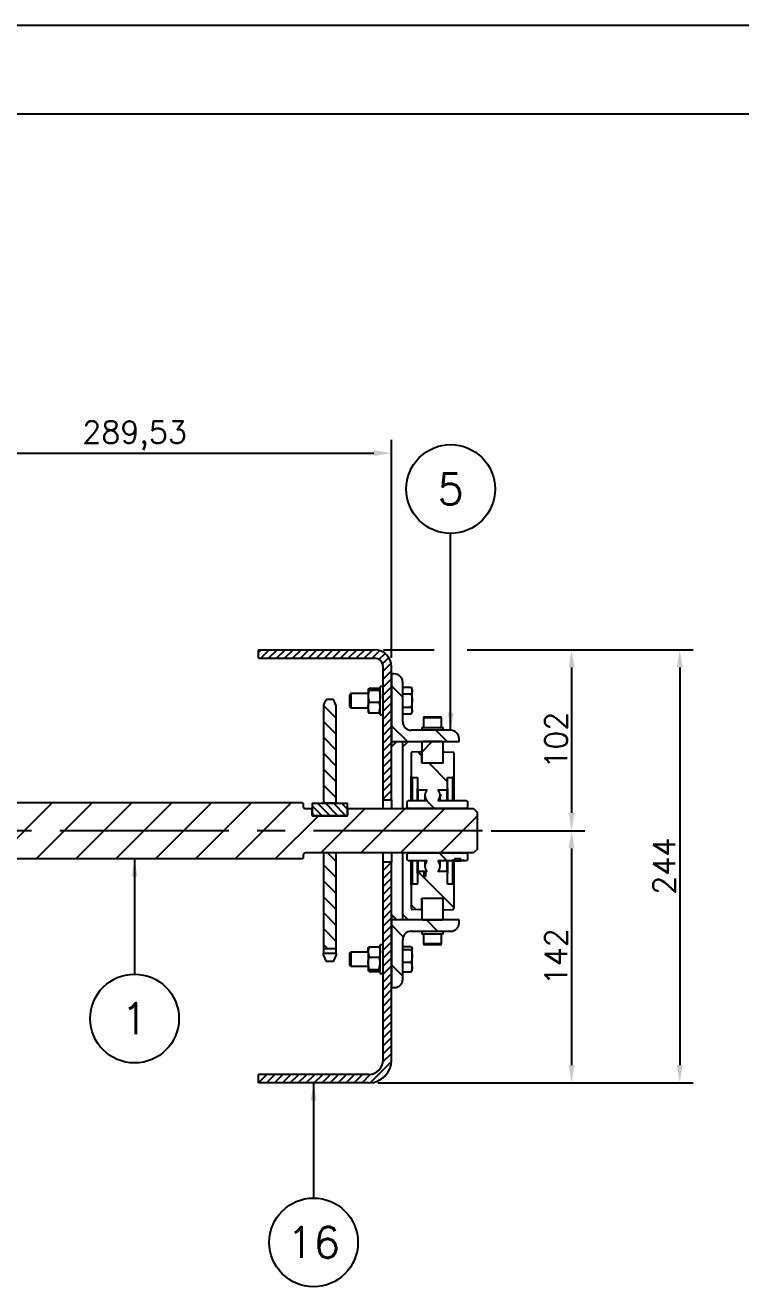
# Model space of a CAD drawing. Header units: metres. Extents: x 0 to 21025, y 0 to 14850.
# Drawn here: x 13032 to 15048, y 11296 to 14850 of the extents above; entities that cross this region are included whole.
import ezdxf
from ezdxf.enums import TextEntityAlignment as Align

# ---------------------------------------------------------------- set-up
doc = ezdxf.new("R2010")
doc.units = ezdxf.units.M
doc.header["$LTSCALE"] = 25
doc.linetypes.add('CENTER2', pattern=[28.575, 19.05, -3.175, 3.175, -3.175])
for name, color, linetype in [('18_COTAS', 7, 'Continuous'), ('FRL6', 6, 'Continuous'), ('FRL7', 7, 'Continuous'), ('FRR120', 5, 'Continuous'), ('FRR140', 5, 'Continuous'), ('FRR175', 1, 'Continuous'), ('FRR80', 3, 'Continuous'), ('GSB', 7, 'Continuous'), ('SC1', 7, 'CENTER2'), ('SDM', 7, 'Continuous'), ('SHA', 7, 'Continuous'), ('SL4', 4, 'Continuous')]:
    doc.layers.add(name, color=color, linetype=linetype)
doc.styles.add('R120', font='simplex.shx', dxfattribs={"height": 3})
doc.styles.add('R140', font='simplex.shx', dxfattribs={"height": 3.5})
doc.styles.add('R80', font='simplex.shx', dxfattribs={"height": 2})
doc.styles.add('ROMANS', font='ROMANS.SHX')
doc.dimstyles.new('25___1-25', dxfattribs={"dimscale": 25, "dimtxt": 2.5, "dimasz": 2, "dimexe": 1.5, "dimexo": 1, "dimgap": 0.5, "dimtad": 1, "dimzin": 12, "dimtxsty": 'ROMANS', "dimcen": 0, "dimclrd": 256, "dimclre": 256, "dimclrt": 3, "dimazin": 3, "dimtfac": 1, "dimtmove": 0, "dimatfit": 0, "dimfxl": 1, "dimlwd": -1, "dimlwe": -1, "dimarcsym": 0})
doc.dimstyles.new('25___1-5', dxfattribs={"dimscale": 25, "dimtxt": 2.5, "dimasz": 2, "dimexe": 1.5, "dimexo": 1, "dimgap": 0.5, "dimtad": 1, "dimlfac": 0.2, "dimzin": 12, "dimtxsty": 'ROMANS', "dimcen": 0, "dimclrd": 256, "dimclre": 256, "dimclrt": 3, "dimazin": 3, "dimtfac": 1, "dimtmove": 0, "dimatfit": 0, "dimfxl": 1, "dimlwd": -1, "dimlwe": -1, "dimarcsym": 0})

# ---------------------------------------------------------------- blocks, each defined once
blk = doc.blocks.new('A1')
at = {"layer": 'FRL6', "linetype": 'Continuous'}
blk.add_line((25, 584), (831, 584), dxfattribs=at)
at = {"layer": 'FRL7', "linetype": 'Continuous'}
blk.add_line((0, 594), (841, 594), dxfattribs=at)
at = {"layer": 'FRR120', "style": 'R120'}
for tag, p in [('FASE_DO_PROJETO', (659, 46.29)), ('ÁREA_E/OU_SUBÁREA', (659, 40.79)), ('TÍTULO_DO_DESENHO', (659, 35.29)), ('SUBTÍTULO_1_DO_DESENHO', (659, 29.79)), ('SUBTÍTULO_2_DO_DESENHO', (659, 24.29))]:
    blk.add_attdef(tag, p, '', height=3, dxfattribs=at)
at = {"layer": 'FRR140', "style": 'R140', "width": 0.91}
for tag, p in [('NÚMERO_DA_CONTRATADA', (687.72, 12.6)), ('NUMERO_VALE', (752.89, 12.6))]:
    blk.add_attdef(tag, p, '', height=3.5, dxfattribs=at)
for tag, p in [('ESCALA', (671, 14.35)), ('REVISÃO', (823.5, 14.68))]:
    blk.add_attdef(tag, text='', height=3.5, dxfattribs=at).set_placement(p, align=Align.MIDDLE)
at = {"layer": 'FRR175', "style": 'R120'}
for tag, p in [('CLASSIFICAÇÃO', (811.83, 67.73)), ('PROJETO', (716.31, 53.59)), ('N_PROJ_SE', (793.5, 53.59)), ('N_CONTRATO', (796.97, 47.3))]:
    blk.add_attdef(tag, text='', height=3, dxfattribs=at).set_placement(p, align=Align.MIDDLE_CENTER)
at = {"layer": 'FRR80', "style": 'R80'}
for p in [(492.61, 76.08), (492.61, 70.38), (492.61, 64.68), (492.61, 58.98), (492.61, 53.28), (492.61, 47.58), (492.61, 41.88), (492.61, 36.18)]:
    blk.add_attdef('DESCRIÇÃO_DA_REVISÃO', p, '', height=2, dxfattribs=at)
for tag, p in [('8A_REV', (476, 77.07)), ('EMIS.', (486, 77.07)), ('PROJ.', (585, 77.07)), ('DES.', (597, 77.07)), ('VER.', (609, 77.07)), ('APR.', (621, 77.07)), ('AUT.', (633.01, 77.07)), ('7A_REV', (476, 71.37)), ('EMIS.', (486, 71.37)), ('PROJ.', (585, 71.37)), ('DES.', (597, 71.37)), ('VER.', (609, 71.37)), ('APR.', (621, 71.37)), ('AUT.', (633.01, 71.37)), ('6A_REV', (476, 65.67)), ('EMIS.', (486, 65.67)), ('PROJ.', (585, 65.67)), ('DES.', (597, 65.67)), ('VER.', (609, 65.67)), ('APR.', (621, 65.67)), ('AUT.', (633.01, 65.67)), ('5A_REV', (476, 59.97)), ('EMIS.', (486, 59.97)), ('PROJ.', (585, 59.97)), ('DES.', (597, 59.97)), ('VER.', (609, 59.97)), ('APR.', (621, 59.97)), ('AUT.', (633.01, 59.97)), ('4A_REV', (476, 54.27)), ('EMIS.', (486, 54.27)), ('PROJ.', (585, 54.27)), ('DES.', (597, 54.27)), ('VER.', (609, 54.27)), ('APR.', (621, 54.27)), ('AUT.', (633.01, 54.27)), ('3A_REV', (476, 48.57)), ('EMIS.', (486, 48.57)), ('PROJ.', (585, 48.57)), ('DES.', (597, 48.57)), ('VER.', (609, 48.57)), ('APR.', (621, 48.57)), ('AUT.', (633.01, 48.57)), ('2A_REV', (476, 42.87)), ('EMIS.', (486, 42.87)), ('PROJ.', (585, 42.87)), ('DES.', (597, 42.87)), ('VER.', (609, 42.87)), ('APR.', (621, 42.87)), ('AUT.', (633.01, 42.87)), ('1a_REV', (476, 37.17)), ('EMIS.', (486, 37.17)), ('PROJ.', (585, 37.17)), ('DES.', (597, 37.17)), ('VER.', (609, 37.17)), ('APR.', (621, 37.17)), ('AUT.', (633.01, 37.17))]:
    blk.add_attdef(tag, text='', height=2, dxfattribs=at).set_placement(p, align=Align.MIDDLE)
at = {"layer": 'FRR80', "style": 'R80', "width": 0.85}
for p in [(648, 77.07), (648, 71.37), (648, 65.67), (648, 59.97), (648, 54.27), (648, 48.57), (648, 42.87), (648, 37.17)]:
    blk.add_attdef('DATA', text='', height=2, dxfattribs=at).set_placement(p, align=Align.MIDDLE)
blk = doc.blocks.new('*D14')
at = {"layer": '18_COTAS', "transparency": 16777216}
for p, q in [((12616.5, 13068.1), (12616.5, 13682.1)), ((14064.1, 13068.1), (14064.1, 13682.1)), ((12666.5, 13644.6), (14014.1, 13644.6))]:
    blk.add_line(p, q, dxfattribs=at)
for points in [[(12666.5, 13653), (12666.5, 13636.3), (12616.5, 13644.6)], [(14014.1, 13653), (14014.1, 13636.3), (14064.1, 13644.6)]]:
    blk.add_solid(points, dxfattribs=at)
at = {"layer": 'Defpoints', "color": 0, "transparency": 16777216}
for p in [(14064.1, 13644.6), (12616.5, 13043.1), (14064.1, 13043.1)]:
    blk.add_point(p, dxfattribs=at)
at = {"layer": '18_COTAS', "color": 3, "transparency": 16777216, "insert": (13340.3, 13694.3), "char_height": 62.5, "attachment_point": 5, "style": 'ROMANS'}
blk.add_mtext('289,53', dxfattribs=at)
blk = doc.blocks.new('*D15')
at = {"layer": '18_COTAS', "transparency": 16777216}
for p, q in [((14041.5, 13090.8), (14183.9, 13090.8)), ((14277.7, 13090.8), (14913.7, 13090.8)), ((14876.2, 13040.8), (14876.2, 11920.8)), ((14025.3, 11870.8), (14913.7, 11870.8))]:
    blk.add_line(p, q, dxfattribs=at)
for points in [[(14867.9, 13040.8), (14884.5, 13040.8), (14876.2, 13090.8)], [(14867.9, 11920.8), (14884.5, 11920.8), (14876.2, 11870.8)]]:
    blk.add_solid(points, dxfattribs=at)
at = {"layer": 'Defpoints', "color": 0, "transparency": 16777216}
for p in [(14016.5, 13090.8), (14000.3, 11870.8), (14876.2, 11870.8)]:
    blk.add_point(p, dxfattribs=at)
at = {"layer": '18_COTAS', "color": 3, "transparency": 16777216, "insert": (14832.5, 12480.8), "char_height": 62.5, "attachment_point": 5, "rotation": 90, "style": 'ROMANS'}
blk.add_mtext('244', dxfattribs=at)
blk = doc.blocks.new('*D16')
at = {"layer": '18_COTAS', "transparency": 16777216}
for p, q in [((14041.5, 13090.8), (14183.9, 13090.8)), ((14277.7, 13090.8), (14609, 13090.8)), ((14571.5, 13040.8), (14571.5, 12630.8)), ((14345.3, 12580.8), (14609, 12580.8))]:
    blk.add_line(p, q, dxfattribs=at)
for points in [[(14563.2, 13040.8), (14579.9, 13040.8), (14571.5, 13090.8)], [(14563.2, 12630.8), (14579.9, 12630.8), (14571.5, 12580.8)]]:
    blk.add_solid(points, dxfattribs=at)
at = {"layer": 'Defpoints', "color": 0, "transparency": 16777216}
for p in [(14016.5, 13090.8), (14320.3, 12580.8), (14571.5, 12580.8)]:
    blk.add_point(p, dxfattribs=at)
at = {"layer": '18_COTAS', "color": 3, "transparency": 16777216, "insert": (14527.8, 12835.8), "char_height": 62.5, "attachment_point": 5, "rotation": 90, "style": 'ROMANS'}
blk.add_mtext('102', dxfattribs=at)
blk = doc.blocks.new('*D17')
at = {"layer": '18_COTAS', "transparency": 16777216}
for p, q in [((14345.3, 12580.8), (14609, 12580.8)), ((14571.5, 12530.8), (14571.5, 11920.8)), ((14025.3, 11870.8), (14609, 11870.8))]:
    blk.add_line(p, q, dxfattribs=at)
for points in [[(14563.2, 12530.8), (14579.9, 12530.8), (14571.5, 12580.8)], [(14563.2, 11920.8), (14579.9, 11920.8), (14571.5, 11870.8)]]:
    blk.add_solid(points, dxfattribs=at)
at = {"layer": 'Defpoints', "color": 0, "transparency": 16777216}
for p in [(14320.3, 12580.8), (14000.3, 11870.8), (14571.5, 11870.8)]:
    blk.add_point(p, dxfattribs=at)
at = {"layer": '18_COTAS', "color": 3, "transparency": 16777216, "insert": (14527.8, 12225.8), "char_height": 62.5, "attachment_point": 5, "rotation": 90, "style": 'ROMANS'}
blk.add_mtext('142', dxfattribs=at)
blk = doc.blocks.new('INDICACAO_EIXO')
at = {"layer": 'GSB', "color": 3}
blk.add_circle((0, 0), 5, dxfattribs=at)

msp = doc.modelspace()

# ---------------------------------------------------------------- hatches: boundary and pattern name
at = {"layer": 'SHA'}
h = msp.add_hatch(dxfattribs=at)
h.set_pattern_fill('ANSI31', color=256, scale=5, style=0)
edge = h.paths.add_edge_path(flags=0)
edge.add_line((13689.105, 13090.753), (13689.105, 13066.941))
edge.add_line((13689.105, 13066.941), (14016.48, 13066.941))
edge.add_arc((14016.48, 13043.128), 23.812, 0, 90, ccw=False)
edge.add_line((14040.292, 13043.128), (14040.292, 12668.253))
edge.add_line((14040.292, 12668.253), (14064.105, 12668.253))
edge.add_line((14064.105, 12668.253), (14064.105, 13043.128))
edge.add_arc((14016.48, 13043.128), 47.625, 0, 90)
edge.add_line((14016.48, 13090.753), (13689.105, 13090.753))
h = msp.add_hatch(dxfattribs=at)
h.set_pattern_fill('ANSI31', color=256, scale=25, angle=90, style=0)
edge = h.paths.add_edge_path(flags=0)
edge.add_line((14072.068, 13022.503), (14064.105, 13022.503))
edge.add_line((14064.105, 13022.503), (14064.105, 12832.003))
edge.add_line((14064.105, 12832.003), (14254.605, 12832.003))
edge.add_line((14254.605, 12832.003), (14254.605, 12839.966))
edge.add_arc((14230.818, 12839.966), 23.787, 0, 90)
edge.add_line((14230.818, 12863.753), (14119.667, 12863.753))
edge.add_arc((14119.667, 12887.566), 23.812, 180, 270, ccw=False)
edge.add_line((14095.855, 12887.566), (14095.855, 12998.716))
edge.add_arc((14072.068, 12998.716), 23.787, 0, 90)
h = msp.add_hatch(dxfattribs=at)
h.set_pattern_fill('ANSI31', color=256, scale=10, angle=90, style=0)
edge = h.paths.add_edge_path(flags=0)
edge.add_arc((13843.517, 12913.726), 67.5, 16.372756, 32.761586)
edge.add_line((13900.28, 12950.253), (13880.28, 12950.253))
edge.add_arc((13937.042, 12913.726), 67.5, 147.238414, 163.627244)
edge.add_line((13872.28, 12932.753), (13872.28, 12659.753))
edge.add_line((13872.28, 12659.753), (13908.28, 12659.753))
edge.add_line((13908.28, 12659.753), (13908.28, 12932.753))
h = msp.add_hatch(dxfattribs=at)
h.set_pattern_fill('ANSI31', color=256, scale=25, style=0)
h.paths.add_polyline_path([(14207.105, 12772.003), (14209.605, 12774.503), (14209.605, 12829.503), (14207.105, 12832.003), (14152.105, 12832.003), (14149.605, 12829.503), (14149.605, 12774.503), (14152.105, 12772.003)], flags=0)
h = msp.add_hatch(dxfattribs=at)
h.set_pattern_fill('ANSI31', color=256, scale=25, angle=90, style=0)
edge = h.paths.add_edge_path(flags=0)
edge.add_arc((14179.605, 12580.753), 130, 108.564073, 109.082125, ccw=False)
edge.add_arc((14145.605, 12699.785), 8.5, 150.355492, 180)
edge.add_line((14137.105, 12699.785), (14137.105, 12665.753))
edge.add_line((14137.105, 12665.753), (14111.105, 12665.753))
edge.add_line((14111.105, 12665.753), (14108.105, 12662.753))
edge.add_line((14108.105, 12662.753), (14108.105, 12646.253))
edge.add_arc((14111.105, 12646.253), 3, 180, 270)
edge.add_line((14111.105, 12643.253), (14275.105, 12643.253))
edge.add_arc((14275.105, 12646.253), 3, 270, 360)
edge.add_line((14278.105, 12646.253), (14278.105, 12662.753))
edge.add_line((14278.105, 12662.753), (14275.105, 12665.753))
edge.add_line((14275.105, 12665.753), (14222.105, 12665.753))
edge.add_line((14222.105, 12665.753), (14222.105, 12699.785))
edge.add_arc((14213.605, 12699.785), 8.5, 0, 29.644508)
edge.add_arc((14179.605, 12580.753), 130, 70.917875, 71.435927, ccw=False)
edge.add_line((14222.105, 12703.61), (14222.105, 12730.753))
edge.add_line((14222.105, 12730.753), (14237.105, 12730.753))
edge.add_arc((14237.105, 12733.253), 2.5, 270, 360)
edge.add_line((14239.605, 12733.253), (14239.605, 12799.853))
edge.add_arc((14237.105, 12799.853), 2.5, 0, 88.128811)
edge.add_line((14237.186, 12802.352), (14212.186, 12803.169))
edge.add_arc((14212.105, 12800.67), 2.5, 88.128811, 180)
edge.add_line((14209.605, 12800.67), (14209.605, 12770.753))
edge.add_line((14209.605, 12770.753), (14149.605, 12770.753))
edge.add_line((14149.605, 12770.753), (14149.605, 12800.67))
edge.add_arc((14147.105, 12800.67), 2.5, 0, 91.871189)
edge.add_line((14147.023, 12803.169), (14122.023, 12802.352))
edge.add_arc((14122.105, 12799.853), 2.5, 91.871189, 180)
edge.add_line((14119.605, 12799.853), (14119.605, 12733.253))
edge.add_arc((14122.105, 12733.253), 2.5, 180, 270)
edge.add_line((14122.105, 12730.753), (14137.105, 12730.753))
edge.add_line((14137.105, 12730.753), (14137.105, 12703.61))
edge = h.paths.add_edge_path(flags=0)
edge.add_line((14220.855, 12665.753), (14194.631, 12665.753))
edge.add_arc((14179.605, 12680.779), 21.25, 315, 405)
edge.add_line((14194.631, 12695.805), (14220.855, 12695.805))
edge.add_line((14220.855, 12695.805), (14220.855, 12665.753))
edge = h.paths.add_edge_path(flags=0)
edge.add_line((14164.579, 12665.753), (14138.355, 12665.753))
edge.add_line((14138.355, 12665.753), (14138.355, 12695.805))
edge.add_line((14138.355, 12695.805), (14164.579, 12695.805))
edge.add_arc((14179.605, 12680.779), 21.25, 135, 225)
h = msp.add_hatch(dxfattribs=at)
h.set_pattern_fill('ANSI31', color=256, scale=25, style=0)
edge = h.paths.add_edge_path(flags=0)
edge.add_line((14295.28, 12643.253), (13940.28, 12643.253))
edge.add_line((13940.28, 12643.253), (13940.28, 12624.503))
edge.add_arc((13939.03, 12624.503), 1.25, 270, 360, ccw=False)
edge.add_line((13939.03, 12623.253), (13841.53, 12623.253))
edge.add_arc((13841.53, 12624.503), 1.25, 180, 270, ccw=False)
edge.add_line((13840.28, 12624.503), (13840.28, 12643.253))
edge.add_line((13840.28, 12643.253), (13820.28, 12643.253))
edge.add_arc((13820.28, 12648.253), 5, 180, 270, ccw=False)
edge.add_line((13815.28, 12648.253), (13815.28, 12657.628))
edge.add_line((13815.28, 12657.628), (13812.78, 12660.128))
edge.add_line((13812.78, 12660.128), (12867.78, 12660.128))
edge.add_line((12867.78, 12660.128), (12865.28, 12657.628))
edge.add_line((12865.28, 12657.628), (12865.28, 12648.253))
edge.add_arc((12860.28, 12648.253), 5, 270, 360, ccw=False)
edge.add_line((12860.28, 12643.253), (12840.28, 12643.253))
edge.add_line((12840.28, 12643.253), (12840.28, 12624.503))
edge.add_arc((12839.03, 12624.503), 1.25, 270, 360, ccw=False)
edge.add_line((12839.03, 12623.253), (12741.53, 12623.253))
edge.add_arc((12741.53, 12624.503), 1.25, 180, 270, ccw=False)
edge.add_line((12740.28, 12624.503), (12740.28, 12643.253))
edge.add_line((12740.28, 12643.253), (12387.78, 12643.253))
edge.add_line((12387.78, 12643.253), (12385.28, 12640.753))
edge.add_line((12385.28, 12640.753), (12385.28, 12635.753))
edge.add_arc((12380.28, 12635.753), 5, 270, 360, ccw=False)
edge.add_line((12380.28, 12630.753), (12342.78, 12630.753))
edge.add_line((12342.78, 12630.753), (12342.78, 12614.503))
edge.add_arc((12341.53, 12614.503), 1.25, 270, 360, ccw=False)
edge.add_line((12341.53, 12613.253), (12239.03, 12613.253))
edge.add_arc((12239.03, 12614.503), 1.25, 180, 270, ccw=False)
edge.add_line((12237.78, 12614.503), (12237.78, 12630.753))
edge.add_line((12237.78, 12630.753), (12205.28, 12630.753))
edge.add_line((12205.28, 12630.753), (12195.28, 12620.753))
edge.add_line((12195.28, 12620.753), (12195.28, 12540.753))
edge.add_line((12195.28, 12540.753), (12205.28, 12530.753))
edge.add_line((12205.28, 12530.753), (12380.28, 12530.753))
edge.add_arc((12380.28, 12525.753), 5, 0, 90, ccw=False)
edge.add_line((12385.28, 12525.753), (12385.28, 12520.753))
edge.add_line((12385.28, 12520.753), (12387.78, 12518.253))
edge.add_line((12387.78, 12518.253), (12860.28, 12518.253))
edge.add_arc((12860.28, 12513.253), 5, 0, 90, ccw=False)
edge.add_line((12865.28, 12513.253), (12865.28, 12503.878))
edge.add_line((12865.28, 12503.878), (12867.78, 12501.378))
edge.add_line((12867.78, 12501.378), (13812.78, 12501.378))
edge.add_line((13812.78, 12501.378), (13815.28, 12503.878))
edge.add_line((13815.28, 12503.878), (13815.28, 12513.253))
edge.add_arc((13820.28, 12513.253), 5, 90, 180, ccw=False)
edge.add_line((13820.28, 12518.253), (14295.28, 12518.253))
edge.add_line((14295.28, 12518.253), (14305.28, 12528.253))
edge.add_line((14305.28, 12528.253), (14305.28, 12633.253))
edge.add_line((14305.28, 12633.253), (14295.28, 12643.253))
h = msp.add_hatch(dxfattribs=at)
h.set_pattern_fill('ANSI31', color=256, scale=5, angle=90, style=0)
h.set_pattern_definition([(135, (1100, 0), (-11.22532, -11.22532), [])])
h.paths.add_polyline_path([(13940.28, 12658.253), (13840.28, 12658.253), (13840.28, 12623.253), (13940.28, 12623.253)], flags=0)
h = msp.add_hatch(dxfattribs=at)
h.set_pattern_fill('ANSI31', color=256, scale=10, angle=90, style=0)
h.paths.add_polyline_path([(13908.28, 12518.253), (13872.28, 12518.253), (13872.28, 12247.949), (13908.28, 12247.949)], flags=0)
h = msp.add_hatch(dxfattribs=at)
h.set_pattern_fill('ANSI31', color=256, scale=25, angle=90, style=0)
edge = h.paths.add_edge_path(flags=0)
edge.add_line((14241.944, 12501.378), (14259.265, 12501.378))
edge.add_line((14259.265, 12501.378), (14259.265, 12495.753))
edge.add_line((14259.265, 12495.753), (14262.898, 12495.753))
edge.add_line((14262.898, 12495.753), (14265.605, 12498.459))
edge.add_line((14265.605, 12498.459), (14268.311, 12495.753))
edge.add_line((14268.311, 12495.753), (14275.105, 12495.753))
edge.add_line((14275.105, 12495.753), (14278.105, 12498.753))
edge.add_line((14278.105, 12498.753), (14278.105, 12515.253))
edge.add_arc((14275.105, 12515.253), 3, 0, 90)
edge.add_line((14275.105, 12518.253), (14265.605, 12518.253))
edge.add_line((14265.605, 12518.253), (14265.605, 12515.547))
edge.add_line((14265.605, 12515.547), (14262.898, 12518.253))
edge.add_line((14262.898, 12518.253), (14238.311, 12518.253))
edge.add_line((14238.311, 12518.253), (14235.605, 12515.547))
edge.add_line((14235.605, 12515.547), (14235.605, 12518.253))
edge.add_line((14235.605, 12518.253), (14111.105, 12518.253))
edge.add_arc((14111.105, 12515.253), 3, 90, 180)
edge.add_line((14108.105, 12515.253), (14108.105, 12498.753))
edge.add_line((14108.105, 12498.753), (14111.105, 12495.753))
edge.add_line((14111.105, 12495.753), (14137.105, 12495.753))
edge.add_line((14137.105, 12495.753), (14137.105, 12461.721))
edge.add_arc((14145.605, 12461.721), 8.5, 180, 209.644508)
edge.add_arc((14179.605, 12580.753), 130, 250.917875, 251.435927, ccw=False)
edge.add_line((14137.105, 12457.896), (14137.105, 12430.753))
edge.add_line((14137.105, 12430.753), (14122.105, 12430.753))
edge.add_arc((14122.105, 12428.253), 2.5, 90, 180)
edge.add_line((14119.605, 12428.253), (14119.605, 12361.653))
edge.add_arc((14122.105, 12361.653), 2.5, 180, 268.128811)
edge.add_line((14122.023, 12359.154), (14147.023, 12358.337))
edge.add_arc((14147.105, 12360.836), 2.5, 268.128811, 360)
edge.add_line((14149.605, 12360.836), (14149.605, 12390.753))
edge.add_line((14149.605, 12390.753), (14209.605, 12390.753))
edge.add_line((14209.605, 12390.753), (14209.605, 12360.836))
edge.add_arc((14212.105, 12360.836), 2.5, 180, 271.871189)
edge.add_line((14212.186, 12358.337), (14237.186, 12359.154))
edge.add_arc((14237.105, 12361.653), 2.5, 271.871189, 360)
edge.add_line((14239.605, 12361.653), (14239.605, 12428.253))
edge.add_arc((14237.105, 12428.253), 2.5, 0, 90)
edge.add_line((14237.105, 12430.753), (14222.105, 12430.753))
edge.add_line((14222.105, 12430.753), (14222.105, 12457.896))
edge.add_arc((14179.605, 12580.753), 130, 288.564073, 289.082125, ccw=False)
edge.add_arc((14213.605, 12461.721), 8.5, 330.355492, 360)
edge.add_line((14222.105, 12461.721), (14222.105, 12495.753))
edge.add_line((14222.105, 12495.753), (14232.898, 12495.753))
edge.add_line((14232.898, 12495.753), (14235.605, 12498.459))
edge.add_line((14235.605, 12498.459), (14238.311, 12495.753))
edge.add_line((14238.311, 12495.753), (14241.944, 12495.753))
edge.add_line((14241.944, 12495.753), (14241.944, 12501.378))
edge = h.paths.add_edge_path(flags=0)
edge.add_line((14138.355, 12495.753), (14164.579, 12495.753))
edge.add_arc((14179.605, 12480.727), 21.25, 135, 225)
edge.add_line((14164.579, 12465.701), (14160.23, 12465.701))
edge.add_line((14160.23, 12465.701), (14160.23, 12452.205))
edge.add_arc((14179.605, 12580.753), 130, 259.529412, 261.428792, ccw=False)
edge.add_line((14155.98, 12452.918), (14155.98, 12465.701))
edge.add_line((14155.98, 12465.701), (14138.355, 12465.701))
edge.add_line((14138.355, 12465.701), (14138.355, 12495.753))
edge = h.paths.add_edge_path(flags=0)
edge.add_line((14194.631, 12495.753), (14220.855, 12495.753))
edge.add_line((14220.855, 12495.753), (14220.855, 12465.701))
edge.add_line((14220.855, 12465.701), (14194.631, 12465.701))
edge.add_arc((14179.605, 12480.727), 21.25, 315, 405)
h = msp.add_hatch(dxfattribs=at)
h.set_pattern_fill('ANSI31', color=256, scale=5, style=0)
edge = h.paths.add_edge_path(flags=0)
edge.add_line((13689.105, 11894.566), (13689.105, 11870.753))
edge.add_line((13689.105, 11870.753), (14000.292, 11870.753))
edge.add_arc((14000.292, 11934.566), 63.812, 270, 360)
edge.add_line((14064.105, 11934.566), (14064.105, 12493.253))
edge.add_line((14064.105, 12493.253), (14040.292, 12493.253))
edge.add_line((14040.292, 12493.253), (14040.292, 11934.566))
edge.add_arc((14000.292, 11934.566), 40, 270, 360, ccw=False)
edge.add_line((14000.292, 11894.566), (13689.105, 11894.566))
h = msp.add_hatch(dxfattribs=at)
h.set_pattern_fill('ANSI31', color=256, scale=25, angle=90, style=0)
edge = h.paths.add_edge_path(flags=0)
edge.add_line((14254.605, 12329.503), (14064.105, 12329.503))
edge.add_line((14064.105, 12329.503), (14064.105, 12139.003))
edge.add_line((14064.105, 12139.003), (14072.068, 12139.003))
edge.add_arc((14072.068, 12162.79), 23.787, 270, 360)
edge.add_line((14095.855, 12162.79), (14095.855, 12273.941))
edge.add_arc((14119.667, 12273.941), 23.812, 90, 180, ccw=False)
edge.add_line((14119.667, 12297.753), (14230.818, 12297.753))
edge.add_arc((14230.818, 12321.54), 23.787, 270, 360)
edge.add_line((14254.605, 12321.54), (14254.605, 12329.503))

# ---------------------------------------------------------------- linework, layer by layer
at = {"layer": 'SC1'}
msp.add_line((14320.28, 12580.753), (11570.28, 12580.753), dxfattribs=at)
at = {"layer": 'SL4'}
for p, q in [((13689.105, 13090.753), (14016.48, 13090.753)), ((13689.105, 13066.941), (13689.105, 13090.753)), ((13689.105, 13066.941), (14016.48, 13066.941)), ((14040.292, 12668.253), (14040.292, 13043.128)), ((14064.105, 12668.253), (14064.105, 13043.128)), ((14072.068, 13022.503), (14064.105, 13022.503)), ((14064.105, 13022.503), (14064.105, 12832.003)), ((14001.195, 12977.285), (13998.292, 12979.727)), ((13998.292, 12979.727), (13998.292, 12959.952)), ((14001.195, 12982.168), (14029.389, 12982.168)), ((14001.195, 12977.285), (14029.389, 12977.285)), ((14029.389, 12977.285), (14032.292, 12979.727)), ((14040.292, 12987.503), (14032.292, 12987.503)), ((14032.292, 12947.503), (14032.292, 12987.503)), ((14095.855, 12887.566), (14095.855, 12998.716)), ((14095.855, 12985.031), (14119.452, 12985.031)), ((14122.355, 12980.003), (14119.452, 12985.031)), ((14119.452, 12985.031), (14122.355, 12975.649)), ((14122.355, 12975.649), (14122.355, 12980.003)), ((14122.355, 12947.503), (14122.355, 12975.649)), ((13900.28, 12950.253), (13880.28, 12950.253)), ((13949.307, 12967.503), (13945.855, 12964.051)), ((13945.855, 12964.051), (13945.855, 12930.956)), ((13998.292, 12967.503), (13949.307, 12967.503)), ((13949.307, 12967.503), (13949.307, 12927.503)), ((13998.292, 12959.952), (13998.292, 12927.729)), ((14001.195, 12942.619), (14029.389, 12942.619)), ((14032.292, 12907.503), (14032.292, 12947.503)), ((14095.855, 12966.267), (14119.452, 12966.267)), ((14122.355, 12919.357), (14122.355, 12947.503)), ((13872.28, 12932.753), (13872.28, 12659.753)), ((13908.28, 12659.753), (13908.28, 12932.753)), ((13945.855, 12930.956), (13949.307, 12927.503)), ((13949.307, 12927.503), (13998.292, 12927.503)), ((14001.195, 12912.838), (13998.292, 12927.729)), ((13998.292, 12927.729), (13998.292, 12915.003)), ((14001.195, 12912.838), (14029.389, 12912.838)), ((14029.389, 12912.838), (14032.292, 12927.729)), ((14032.292, 12907.503), (14040.292, 12907.503)), ((14095.855, 12928.739), (14119.452, 12928.739)), ((14095.855, 12909.975), (14119.452, 12909.975)), ((14119.452, 12928.739), (14122.355, 12919.357)), ((14119.452, 12909.975), (14122.355, 12915.003)), ((14122.355, 12915.003), (14122.355, 12919.357)), ((14157.605, 12901.753), (14201.605, 12901.753)), ((14149.605, 12871.753), (14149.605, 12863.753)), ((14149.605, 12871.753), (14209.605, 12871.753)), ((14154.605, 12898.753), (14154.605, 12871.753)), ((14204.605, 12898.753), (14154.605, 12898.753)), ((14204.605, 12871.753), (14204.605, 12898.753)), ((14209.605, 12863.753), (14209.605, 12871.753)), ((14064.105, 12832.003), (14254.605, 12832.003)), ((14079.105, 12832.003), (14064.105, 12817.003)), ((14064.255, 12832.003), (14064.255, 12817.154)), ((14079.105, 12832.003), (14064.255, 12817.154)), ((14095.855, 12817.003), (14110.855, 12832.003)), ((14095.855, 12817.003), (14095.855, 12832.003)), ((14095.855, 12643.253), (14095.855, 12832.003)), ((14230.818, 12863.753), (14119.667, 12863.753)), ((14149.605, 12829.503), (14152.105, 12832.003)), ((14149.605, 12829.503), (14149.605, 12774.503)), ((14207.105, 12832.003), (14152.105, 12832.003)), ((14207.105, 12832.003), (14209.605, 12829.503)), ((14209.605, 12774.503), (14209.605, 12829.503)), ((14254.605, 12832.003), (14254.605, 12839.966)), ((14119.605, 12799.853), (14119.605, 12733.253)), ((14147.023, 12803.169), (14122.023, 12802.352)), ((14149.605, 12770.753), (14149.605, 12800.67)), ((14209.605, 12770.753), (14209.605, 12800.67)), ((14212.186, 12803.169), (14237.186, 12802.352)), ((14239.605, 12799.853), (14239.605, 12733.253)), ((14152.105, 12772.003), (14149.605, 12774.503)), ((14209.605, 12770.753), (14149.605, 12770.753)), ((14152.105, 12772.003), (14207.105, 12772.003)), ((14209.605, 12774.503), (14207.105, 12772.003)), ((14119.605, 12665.753), (14119.605, 12733.253)), ((14122.105, 12730.753), (14137.105, 12730.753)), ((14122.105, 12730.753), (14122.105, 12665.753)), ((14137.105, 12730.753), (14137.105, 12703.61)), ((14222.105, 12730.753), (14237.105, 12730.753)), ((14222.105, 12703.61), (14222.105, 12730.753)), ((14237.105, 12665.753), (14237.105, 12730.753)), ((14239.605, 12733.253), (14239.605, 12665.753)), ((14137.105, 12703.61), (14137.105, 12699.785)), ((14137.105, 12665.753), (14137.105, 12699.785)), ((14138.355, 12695.805), (14164.579, 12695.805)), ((14138.355, 12695.805), (14138.355, 12665.753)), ((14194.631, 12695.805), (14220.855, 12695.805)), ((14220.855, 12665.753), (14220.855, 12695.805)), ((14222.105, 12699.785), (14222.105, 12703.61)), ((14222.105, 12699.785), (14222.105, 12665.753)), ((12867.78, 12660.128), (13812.78, 12660.128)), ((13812.78, 12660.128), (13815.28, 12657.628)), ((13815.28, 12657.628), (13815.28, 12648.253)), ((13840.28, 12658.253), (13840.28, 12623.253)), ((13840.28, 12658.253), (13940.28, 12658.253)), ((13872.28, 12659.753), (13908.28, 12659.753)), ((13872.28, 12658.503), (13872.28, 12659.753)), ((13908.28, 12658.503), (13872.28, 12658.503)), ((13872.28, 12658.253), (13872.28, 12658.503)), ((13908.28, 12659.753), (13908.28, 12658.503)), ((13908.28, 12658.253), (13908.28, 12658.503)), ((13940.28, 12623.253), (13940.28, 12658.253)), ((14040.292, 12668.253), (14064.105, 12668.253)), ((14040.292, 12643.253), (14040.292, 12668.253)), ((14064.105, 12668.253), (14064.105, 12643.253)), ((14108.105, 12662.753), (14111.105, 12665.753)), ((14108.105, 12646.253), (14108.105, 12662.753)), ((14111.105, 12665.753), (14137.105, 12665.753)), ((14138.355, 12665.753), (14164.579, 12665.753)), ((14158.355, 12680.779), (14158.355, 12665.753)), ((14194.631, 12665.753), (14220.855, 12665.753)), ((14200.855, 12665.753), (14200.855, 12680.779)), ((14222.105, 12665.753), (14275.105, 12665.753)), ((14275.105, 12665.753), (14278.105, 12662.753)), ((14278.105, 12662.753), (14278.105, 12646.253)), ((13820.28, 12643.253), (13840.28, 12643.253)), ((13840.28, 12624.503), (13840.28, 12643.253)), ((13840.28, 12623.253), (13940.28, 12623.253)), ((13939.03, 12623.253), (13841.53, 12623.253)), ((13940.28, 12643.253), (14295.28, 12643.253)), ((13940.28, 12643.253), (13940.28, 12624.503)), ((14108.105, 12646.253), (14108.105, 12643.253)), ((14275.105, 12643.253), (14111.105, 12643.253)), ((14278.105, 12646.253), (14278.105, 12643.253)), ((14295.28, 12643.253), (14305.28, 12633.253)), ((14305.28, 12633.253), (14305.28, 12528.253)), ((13815.28, 12513.253), (13815.28, 12503.878)), ((14295.28, 12518.253), (13820.28, 12518.253)), ((13908.28, 12518.253), (13872.28, 12518.253)), ((13872.28, 12518.253), (13872.28, 12247.949)), ((13908.28, 12247.949), (13908.28, 12518.253)), ((14040.292, 12493.253), (14040.292, 12518.253)), ((14064.105, 12518.253), (14064.105, 12493.253)), ((14095.855, 12329.503), (14095.855, 12518.253)), ((14108.105, 12518.253), (14108.105, 12515.253)), ((14108.105, 12498.753), (14108.105, 12515.253)), ((14111.105, 12518.253), (14235.605, 12518.253)), ((14235.605, 12518.253), (14235.605, 12515.547)), ((14235.605, 12515.547), (14238.311, 12518.253)), ((14238.311, 12518.253), (14262.898, 12518.253)), ((14262.898, 12518.253), (14265.605, 12515.547)), ((14265.605, 12515.547), (14265.605, 12518.253)), ((14265.605, 12518.253), (14275.105, 12518.253)), ((14278.105, 12518.253), (14278.105, 12515.253)), ((14278.105, 12515.253), (14278.105, 12498.753)), ((14305.28, 12528.253), (14295.28, 12518.253)), ((13812.78, 12501.378), (12867.78, 12501.378)), ((13815.28, 12503.878), (13812.78, 12501.378)), ((14040.292, 12493.253), (14064.105, 12493.253)), ((14040.292, 11934.566), (14040.292, 12493.253)), ((14064.105, 11934.566), (14064.105, 12493.253)), ((14111.105, 12495.753), (14108.105, 12498.753)), ((14137.105, 12495.753), (14111.105, 12495.753)), ((14119.605, 12428.253), (14119.605, 12495.753)), ((14122.105, 12495.753), (14122.105, 12430.753)), ((14137.105, 12461.721), (14137.105, 12495.753)), ((14138.355, 12495.753), (14138.355, 12465.701)), ((14164.579, 12495.753), (14138.355, 12495.753)), ((14158.355, 12495.753), (14158.355, 12480.727)), ((14220.855, 12495.753), (14194.631, 12495.753)), ((14200.855, 12480.727), (14200.855, 12495.753)), ((14220.855, 12465.701), (14220.855, 12495.753)), ((14232.898, 12495.753), (14222.105, 12495.753)), ((14222.105, 12495.753), (14222.105, 12461.721)), ((14235.605, 12498.459), (14232.898, 12495.753)), ((14238.311, 12495.753), (14235.605, 12498.459)), ((14237.105, 12430.753), (14237.105, 12495.887)), ((14241.944, 12495.753), (14238.311, 12495.753)), ((14239.605, 12495.753), (14239.605, 12428.253)), ((14241.944, 12501.378), (14241.944, 12495.753)), ((14259.265, 12501.378), (14241.944, 12501.378)), ((14241.944, 12495.753), (14246.275, 12495.753)), ((14246.275, 12495.753), (14246.275, 12501.378)), ((14246.275, 12495.753), (14254.935, 12495.753)), ((14254.935, 12495.753), (14254.935, 12501.378)), ((14254.935, 12495.753), (14259.265, 12495.753)), ((14259.265, 12495.753), (14259.265, 12501.378)), ((14262.898, 12495.753), (14259.265, 12495.753)), ((14265.605, 12498.459), (14262.898, 12495.753)), ((14268.311, 12495.753), (14265.605, 12498.459)), ((14275.105, 12495.753), (14268.311, 12495.753)), ((14278.105, 12498.753), (14275.105, 12495.753)), ((14137.105, 12461.721), (14137.105, 12457.896)), ((14137.105, 12457.896), (14137.105, 12430.753)), ((14155.98, 12465.701), (14138.355, 12465.701)), ((14155.98, 12452.918), (14155.98, 12465.701)), ((14160.23, 12465.701), (14160.23, 12452.205)), ((14164.579, 12465.701), (14160.23, 12465.701)), ((14220.855, 12465.701), (14194.631, 12465.701)), ((14222.105, 12457.896), (14222.105, 12461.721)), ((14222.105, 12430.753), (14222.105, 12457.896)), ((14119.605, 12428.253), (14119.605, 12361.653)), ((14137.105, 12430.753), (14122.105, 12430.753)), ((14237.105, 12430.753), (14222.105, 12430.753)), ((14239.605, 12428.253), (14239.605, 12361.653)), ((14149.605, 12390.753), (14209.605, 12390.753)), ((14149.605, 12360.836), (14149.605, 12390.753)), ((14149.605, 12387.003), (14152.105, 12389.503)), ((14149.605, 12387.003), (14149.605, 12332.003)), ((14207.105, 12389.503), (14152.105, 12389.503)), ((14207.105, 12389.503), (14209.605, 12387.003)), ((14209.605, 12360.836), (14209.605, 12390.753)), ((14209.605, 12332.003), (14209.605, 12387.003)), ((14064.105, 12344.503), (14079.105, 12329.503)), ((14064.255, 12344.352), (14064.255, 12329.503)), ((14064.255, 12344.352), (14079.105, 12329.503)), ((14110.855, 12329.503), (14095.855, 12344.503)), ((14095.855, 12329.503), (14095.855, 12344.503)), ((14147.023, 12358.337), (14122.023, 12359.154)), ((14152.105, 12329.503), (14149.605, 12332.003)), ((14209.605, 12332.003), (14207.105, 12329.503)), ((14212.186, 12358.337), (14237.186, 12359.154)), ((14064.105, 12329.503), (14064.105, 12139.003)), ((14254.605, 12329.503), (14064.105, 12329.503)), ((14119.667, 12297.753), (14230.818, 12297.753)), ((14149.605, 12297.753), (14149.605, 12289.753)), ((14152.105, 12329.503), (14207.105, 12329.503)), ((14209.605, 12289.753), (14209.605, 12297.753)), ((14254.605, 12321.54), (14254.605, 12329.503)), ((14095.855, 12162.79), (14095.855, 12273.941)), ((14209.605, 12289.753), (14149.605, 12289.753)), ((14154.605, 12289.753), (14154.605, 12262.753)), ((14154.605, 12262.753), (14204.605, 12262.753)), ((14204.605, 12262.753), (14204.605, 12289.753)), ((13908.28, 12247.949), (13872.28, 12247.949)), ((13872.28, 12247.949), (13872.28, 12234.813)), ((13908.28, 12234.813), (13872.28, 12234.813)), ((13872.28, 12229.367), (13872.28, 12234.813)), ((13872.28, 12229.367), (13880.28, 12212.423)), ((13900.28, 12212.423), (13908.28, 12229.367)), ((13908.28, 12234.813), (13908.28, 12247.949)), ((13908.28, 12234.813), (13908.28, 12229.367)), ((13949.307, 12239.003), (13945.855, 12235.551)), ((13945.855, 12235.551), (13945.855, 12202.456)), ((13998.292, 12239.003), (13949.307, 12239.003)), ((13949.307, 12239.003), (13949.307, 12199.003)), ((14001.195, 12254.029), (13998.292, 12251.106)), ((13998.292, 12239.439), (13998.292, 12251.492)), ((13998.292, 12239.439), (13998.292, 12207.335)), ((14001.195, 12254.029), (14029.389, 12254.029)), ((14029.389, 12254.029), (14032.292, 12251.106)), ((14040.292, 12259.003), (14032.292, 12259.003)), ((14032.292, 12230.322), (14032.292, 12259.003)), ((14032.292, 12179.003), (14032.292, 12230.322)), ((14095.855, 12254.997), (14119.452, 12254.997)), ((14095.855, 12246.197), (14119.452, 12246.197)), ((14119.452, 12254.997), (14122.355, 12250.597)), ((14122.355, 12251.503), (14121.649, 12252.725)), ((14122.355, 12250.597), (14122.355, 12251.503)), ((14122.355, 12228.2), (14122.355, 12250.597)), ((14122.355, 12196.606), (14122.355, 12228.2)), ((14201.605, 12259.753), (14157.605, 12259.753)), ((13900.28, 12212.423), (13880.28, 12212.423)), ((13945.855, 12202.456), (13949.307, 12199.003)), ((13949.307, 12199.003), (13998.292, 12199.003)), ((14001.195, 12189.822), (13998.292, 12207.335)), ((13998.292, 12207.335), (13998.292, 12186.9)), ((14001.195, 12224.848), (14029.389, 12224.848)), ((14001.195, 12189.822), (14029.389, 12189.822)), ((14029.389, 12189.822), (14032.292, 12207.335)), ((14095.855, 12210.203), (14119.452, 12210.203)), ((14119.452, 12210.203), (14122.355, 12196.606)), ((14122.355, 12186.503), (14122.355, 12196.606)), ((14001.195, 12183.977), (13998.292, 12186.9)), ((14001.195, 12183.977), (14029.389, 12183.977)), ((14029.389, 12183.977), (14032.292, 12186.9)), ((14032.292, 12179.003), (14040.292, 12179.003)), ((14095.855, 12183.009), (14119.452, 12183.009)), ((14119.452, 12183.009), (14121.143, 12185.573)), ((14121.649, 12185.281), (14122.355, 12186.503)), ((14064.105, 12139.003), (14072.068, 12139.003)), ((14000.292, 11894.566), (13689.105, 11894.566)), ((13689.105, 11870.753), (13689.105, 11894.566)), ((14000.292, 11870.753), (13689.105, 11870.753))]:
    msp.add_line(p, q, dxfattribs=at)
for centre, radius, start, end in [((14016.48, 13043.128), 47.625, 0, 90), ((14016.48, 13043.128), 23.813, 0, 90), ((14072.068, 12998.716), 23.787, 0, 90), ((13937.042, 12913.726), 67.5, 147.238414, 163.627244), ((13843.517, 12913.726), 67.5, 16.372756, 32.761586), ((14157.605, 12898.753), 3, 90, 180), ((14201.605, 12898.753), 3, 0, 90), ((14119.667, 12887.566), 23.813, 180, 270), ((14230.818, 12839.966), 23.787, 0, 90), ((14122.105, 12799.853), 2.5, 91.871189, 180), ((14147.105, 12800.67), 2.5, 0, 91.871189), ((14212.105, 12800.67), 2.5, 88.128811, 180), ((14237.105, 12799.853), 2.5, 0, 88.128811), ((14122.105, 12733.253), 2.5, 180, 270), ((14237.105, 12733.253), 2.5, 270, 0), ((14179.605, 12580.753), 130, 108.564073, 109.082125), ((14145.605, 12699.785), 8.5, 150.355492, 180), ((14179.605, 12680.779), 21.25, 135, 225), ((14179.605, 12680.779), 21.25, 315, 45), ((14213.605, 12699.785), 8.5, 0, 29.644508), ((14179.605, 12580.753), 130, 70.917875, 71.435927), ((13820.28, 12648.253), 5, 180, 270), ((13841.53, 12624.503), 1.25, 180, 270), ((13939.03, 12624.503), 1.25, 270, 0), ((14111.105, 12646.253), 3, 180, 270), ((14275.105, 12646.253), 3, 270, 0), ((13820.28, 12513.253), 5, 90, 180), ((14111.105, 12515.253), 3, 90, 180), ((14275.105, 12515.253), 3, 0, 90), ((14179.605, 12480.727), 21.25, 135, 225), ((14179.605, 12480.727), 21.25, 315, 45), ((14145.605, 12461.721), 8.5, 180, 209.644508), ((14179.605, 12580.753), 130, 250.917875, 251.435927), ((14179.605, 12580.753), 130, 259.529412, 261.428792), ((14213.605, 12461.721), 8.5, 330.355492, 0), ((14179.605, 12580.753), 130, 288.564073, 289.082125), ((14122.105, 12428.253), 2.5, 90, 180), ((14237.105, 12428.253), 2.5, 0, 90), ((14122.105, 12361.653), 2.5, 180, 268.128811), ((14147.105, 12360.836), 2.5, 268.128811, 0), ((14212.105, 12360.836), 2.5, 180, 271.871189), ((14237.105, 12361.653), 2.5, 271.871189, 0), ((14119.667, 12273.941), 23.813, 90, 180), ((14230.818, 12321.54), 23.787, 270, 0), ((14157.605, 12262.753), 3, 180, 270), ((14201.605, 12262.753), 3, 270, 0), ((14072.068, 12162.79), 23.787, 270, 0), ((14000.292, 11934.566), 40, 270, 0), ((14000.292, 11934.566), 63.812, 270, 0)]:
    msp.add_arc(centre, radius, start, end, dxfattribs=at)
for points, knots in [([(13998.292, 12979.727), (13998.295, 12979.785), (13998.336, 12980.609), (13999.818, 12981.417), (14001.195, 12982.168)], [0, 0, 0, 0, 0.070214766, 1, 1, 1, 1]), ([(14001.195, 12977.285), (14000.757, 12975.83), (13999.055, 12970.18), (13998.617, 12964.31), (13998.292, 12959.952)], [0, 0, 0, 0, 0.25755135, 1, 1, 1, 1]), ([(14032.292, 12979.727), (14032.289, 12979.785), (14032.248, 12980.609), (14030.767, 12981.417), (14029.389, 12982.168)], [0, 0, 0, 0, 0.070214766, 1, 1, 1, 1]), ([(14029.389, 12977.285), (14029.828, 12975.83), (14031.529, 12970.18), (14031.967, 12964.31), (14032.292, 12959.952)], [0, 0, 0, 0, 0.25755135, 1, 1, 1, 1]), ([(14122.355, 12975.649), (14122.352, 12975.426), (14122.31, 12972.258), (14120.829, 12969.154), (14119.452, 12966.267)], [0, 0, 0, 0, 0.070214766, 1, 1, 1, 1]), ([(13998.292, 12959.952), (13998.335, 12958.376), (13998.496, 12952.509), (14000.055, 12946.797), (14001.195, 12942.619)], [0, 0, 0, 0, 0.268633605, 1, 1, 1, 1]), ([(13998.292, 12927.729), (13998.295, 12928.082), (13998.336, 12933.11), (13999.818, 12938.038), (14001.195, 12942.619)], [0, 0, 0, 0, 0.07021477, 1, 1, 1, 1]), ([(14032.292, 12959.952), (14032.249, 12958.376), (14032.089, 12952.509), (14030.53, 12946.797), (14029.389, 12942.619)], [0, 0, 0, 0, 0.268633605, 1, 1, 1, 1]), ([(14032.292, 12927.729), (14032.289, 12928.082), (14032.248, 12933.11), (14030.767, 12938.038), (14029.389, 12942.619)], [0, 0, 0, 0, 0.07021477, 1, 1, 1, 1]), ([(14119.452, 12966.267), (14120.626, 12961.576), (14122.176, 12955.388), (14122.32, 12949.039), (14122.355, 12947.503)], [0, 0, 0, 0, 0.75814858, 1, 1, 1, 1]), ([(14122.355, 12947.503), (14122, 12942.571), (14121.544, 12936.218), (14119.834, 12930.106), (14119.452, 12928.739)], [0, 0, 0, 0, 0.77628672, 1, 1, 1, 1]), ([(13998.292, 12915.279), (13998.295, 12915.222), (13998.336, 12914.397), (13999.818, 12913.589), (14001.195, 12912.838)], [0, 0, 0, 0, 0.070214766, 1, 1, 1, 1]), ([(14032.292, 12915.279), (14032.289, 12915.222), (14032.248, 12914.397), (14030.767, 12913.589), (14029.389, 12912.838)], [0, 0, 0, 0, 0.070214766, 1, 1, 1, 1]), ([(14122.355, 12919.357), (14122.352, 12919.135), (14122.31, 12915.967), (14120.829, 12912.862), (14119.452, 12909.975)], [0, 0, 0, 0, 0.070214766, 1, 1, 1, 1]), ([(14200.823, 12681.413), (14200.924, 12681.423), (14201.259, 12681.456), (14201.844, 12681.389), (14202.475, 12681.22), (14202.951, 12680.951), (14203.196, 12680.659), (14203.22, 12680.466), (14203.23, 12680.391)], [0, 0, 0, 0, 0.08531799, 0.2829838, 0.48064985, 0.67834528, 0.87605337, 1, 1, 1, 1]), ([(14203.23, 12680.391), (14203.206, 12680.271), (14203.159, 12680.031), (14202.793, 12679.709), (14202.252, 12679.458), (14201.584, 12679.327), (14201.086, 12679.285), (14200.856, 12679.319), (14200.855, 12679.32)], [0, 0, 0, 0, 0.1997463, 0.39949177, 0.59925865, 0.79903947, 0.99879703, 1, 1, 1, 1]), ([(14237.613, 12496.451), (14236.531, 12496.305), (14234.185, 12495.989), (14233.012, 12495.772), (14232.92, 12495.757), (14232.898, 12495.753)], [0, 0, 0, 0, 0.39606842, 0.85849235, 1, 1, 1, 1]), ([(14268.311, 12495.753), (14268.311, 12495.753), (14268.307, 12495.754), (14267.669, 12495.859), (14265.88, 12496.169), (14264.121, 12496.382), (14263.592, 12496.447)], [0, 0, 0, 0, 0.00793016, 0.41690916, 0.82469768, 1, 1, 1, 1]), ([(14155.98, 12465.701), (14155.991, 12465.701), (14156.019, 12465.702), (14156.283, 12465.706), (14156.769, 12465.713), (14157.409, 12465.719), (14158.127, 12465.721), (14158.843, 12465.719), (14159.476, 12465.713), (14159.951, 12465.706), (14160.196, 12465.702), (14160.22, 12465.701), (14160.23, 12465.701)], [0, 0, 0, 0, 0.07397153, 0.18129919, 0.28863957, 0.39599271, 0.50333875, 0.61066889, 0.71799916, 0.82534538, 0.93269848, 1, 1, 1, 1]), ([(14155.98, 12452.918), (14155.981, 12452.918), (14155.989, 12452.916), (14156.126, 12452.893), (14156.52, 12452.827), (14157.092, 12452.731), (14157.781, 12452.615), (14158.513, 12452.492), (14159.202, 12452.377), (14159.764, 12452.283), (14160.133, 12452.221), (14160.228, 12452.205), (14160.23, 12452.205), (14160.23, 12452.205)], [0, 0, 0, 0, 0.02652945, 0.13174826, 0.23717859, 0.34365541, 0.45157128, 0.5607068, 0.67029896, 0.77936162, 0.88714197, 0.99347513, 1, 1, 1, 1]), ([(14001.195, 12254.029), (14000.757, 12252.804), (13999.055, 12248.048), (13998.617, 12243.107), (13998.292, 12239.439)], [0, 0, 0, 0, 0.257551345, 1, 1, 1, 1]), ([(13998.292, 12239.439), (13998.335, 12238.112), (13998.496, 12233.174), (14000.055, 12228.365), (14001.195, 12224.848)], [0, 0, 0, 0, 0.26863361, 1, 1, 1, 1]), ([(14029.389, 12254.029), (14029.828, 12252.804), (14031.529, 12248.048), (14031.967, 12243.107), (14032.292, 12239.439)], [0, 0, 0, 0, 0.25755135, 1, 1, 1, 1]), ([(14032.292, 12239.439), (14032.249, 12238.112), (14032.089, 12233.174), (14030.53, 12228.365), (14029.389, 12224.848)], [0, 0, 0, 0, 0.268633605, 1, 1, 1, 1]), ([(14122.355, 12250.597), (14122.352, 12250.493), (14122.31, 12249.007), (14120.829, 12247.551), (14119.452, 12246.197)], [0, 0, 0, 0, 0.070214766, 1, 1, 1, 1]), ([(14119.452, 12246.197), (14120.626, 12241.698), (14122.176, 12235.763), (14122.32, 12229.673), (14122.355, 12228.2)], [0, 0, 0, 0, 0.75814858, 1, 1, 1, 1]), ([(14122.355, 12228.2), (14122, 12223.47), (14121.544, 12217.376), (14119.834, 12211.514), (14119.452, 12210.203)], [0, 0, 0, 0, 0.776286725, 1, 1, 1, 1]), ([(13998.292, 12207.335), (13998.295, 12207.751), (13998.336, 12213.665), (13999.818, 12219.46), (14001.195, 12224.848)], [0, 0, 0, 0, 0.07021477, 1, 1, 1, 1]), ([(13998.292, 12186.9), (13998.295, 12186.969), (13998.336, 12187.956), (13999.818, 12188.923), (14001.195, 12189.822)], [0, 0, 0, 0, 0.070214766, 1, 1, 1, 1]), ([(14032.292, 12207.335), (14032.289, 12207.751), (14032.248, 12213.665), (14030.767, 12219.46), (14029.389, 12224.848)], [0, 0, 0, 0, 0.07021477, 1, 1, 1, 1]), ([(14032.292, 12186.9), (14032.289, 12186.969), (14032.248, 12187.956), (14030.767, 12188.923), (14029.389, 12189.822)], [0, 0, 0, 0, 0.07021477, 1, 1, 1, 1]), ([(14122.355, 12196.606), (14122.352, 12196.284), (14122.31, 12191.692), (14120.829, 12187.193), (14119.452, 12183.009)], [0, 0, 0, 0, 0.07021477, 1, 1, 1, 1])]:
    msp.add_open_spline(points, degree=3, knots=knots, dxfattribs=at)

# ---------------------------------------------------------------- block references
at = {"xscale": 24.99999999999972, "yscale": 24.99999999999972, "zscale": 24.99999999999972}
msp.add_blockref('A1', (0, 0), dxfattribs=at)
at = {"layer": 'GSB'}
ref = msp.add_blockref('INDICACAO_EIXO', (14230.818, 13543.459), dxfattribs=dict(at, xscale=24.99999999999972, yscale=24.99999999999972, zscale=24.99999999999972))
ref.add_attrib('EIXO', '5', dxfattribs={"color": 4, "height": 87.5, "style": 'R140'}).set_placement((14230.818, 13543.459), align=Align.MIDDLE_CENTER)
ref = msp.add_blockref('INDICACAO_EIXO', (13340.214, 12051.769), dxfattribs=dict(at, xscale=24.99999999999972, yscale=24.99999999999972, zscale=24.99999999999972))
ref.add_attrib('EIXO', '1', dxfattribs={"color": 4, "height": 87.5, "style": 'R140'}).set_placement((13340.214, 12051.769), align=Align.MIDDLE_CENTER)
ref = msp.add_blockref('INDICACAO_EIXO', (13844.632, 11421.144), dxfattribs=dict(at, xscale=24.99999999999972, yscale=24.99999999999972, zscale=24.99999999999972))
ref.add_attrib('EIXO', '16', dxfattribs={"color": 4, "height": 87.5, "style": 'R140'}).set_placement((13844.632, 11421.144), align=Align.MIDDLE_CENTER)

# ---------------------------------------------------------------- dimensions: what is measured, and where the dimension line sits
at = {"layer": '18_COTAS'}
dim = msp.add_linear_dim(base=(14064.105, 13644.633), p1=(12616.455, 13043.128), p2=(14064.105, 13043.128), dimstyle='25___1-5', dxfattribs=at)
dim.commit()
dim.dimension.update_dxf_attribs({"geometry": '*D14', "text_midpoint": (13340.28, 13694.336)})
for base, p1, p2, picture, middle in [((14876.206, 11870.753), (14016.48, 13090.753), (14000.292, 11870.753), '*D15', (14832.456, 12480.753)), ((14571.546, 12580.753), (14016.48, 13090.753), (14320.28, 12580.753), '*D16', (14527.796, 12835.753)), ((14571.546, 11870.753), (14320.28, 12580.753), (14000.292, 11870.753), '*D17', (14527.796, 12225.753))]:
    dim = msp.add_linear_dim(base=base, p1=p1, p2=p2, angle=90, dimstyle='25___1-5', dxfattribs=at)
    dim.commit()
    dim.dimension.update_dxf_attribs({"geometry": picture, "text_midpoint": middle})

# ---------------------------------------------------------------- leaders
at = {"layer": 'SDM'}
for points in [[(14230.818, 12863.753), (14230.818, 13418.459)], [(13340.28, 12501.378), (13340.214, 12176.769)], [(13844.698, 11870.753), (13844.632, 11546.144)]]:
    msp.add_leader(points, dimstyle='25___1-25', override={"dimgap": 0.5, "dimtad": 0}, dxfattribs=at)

doc.saveas('drawing.dxf')
